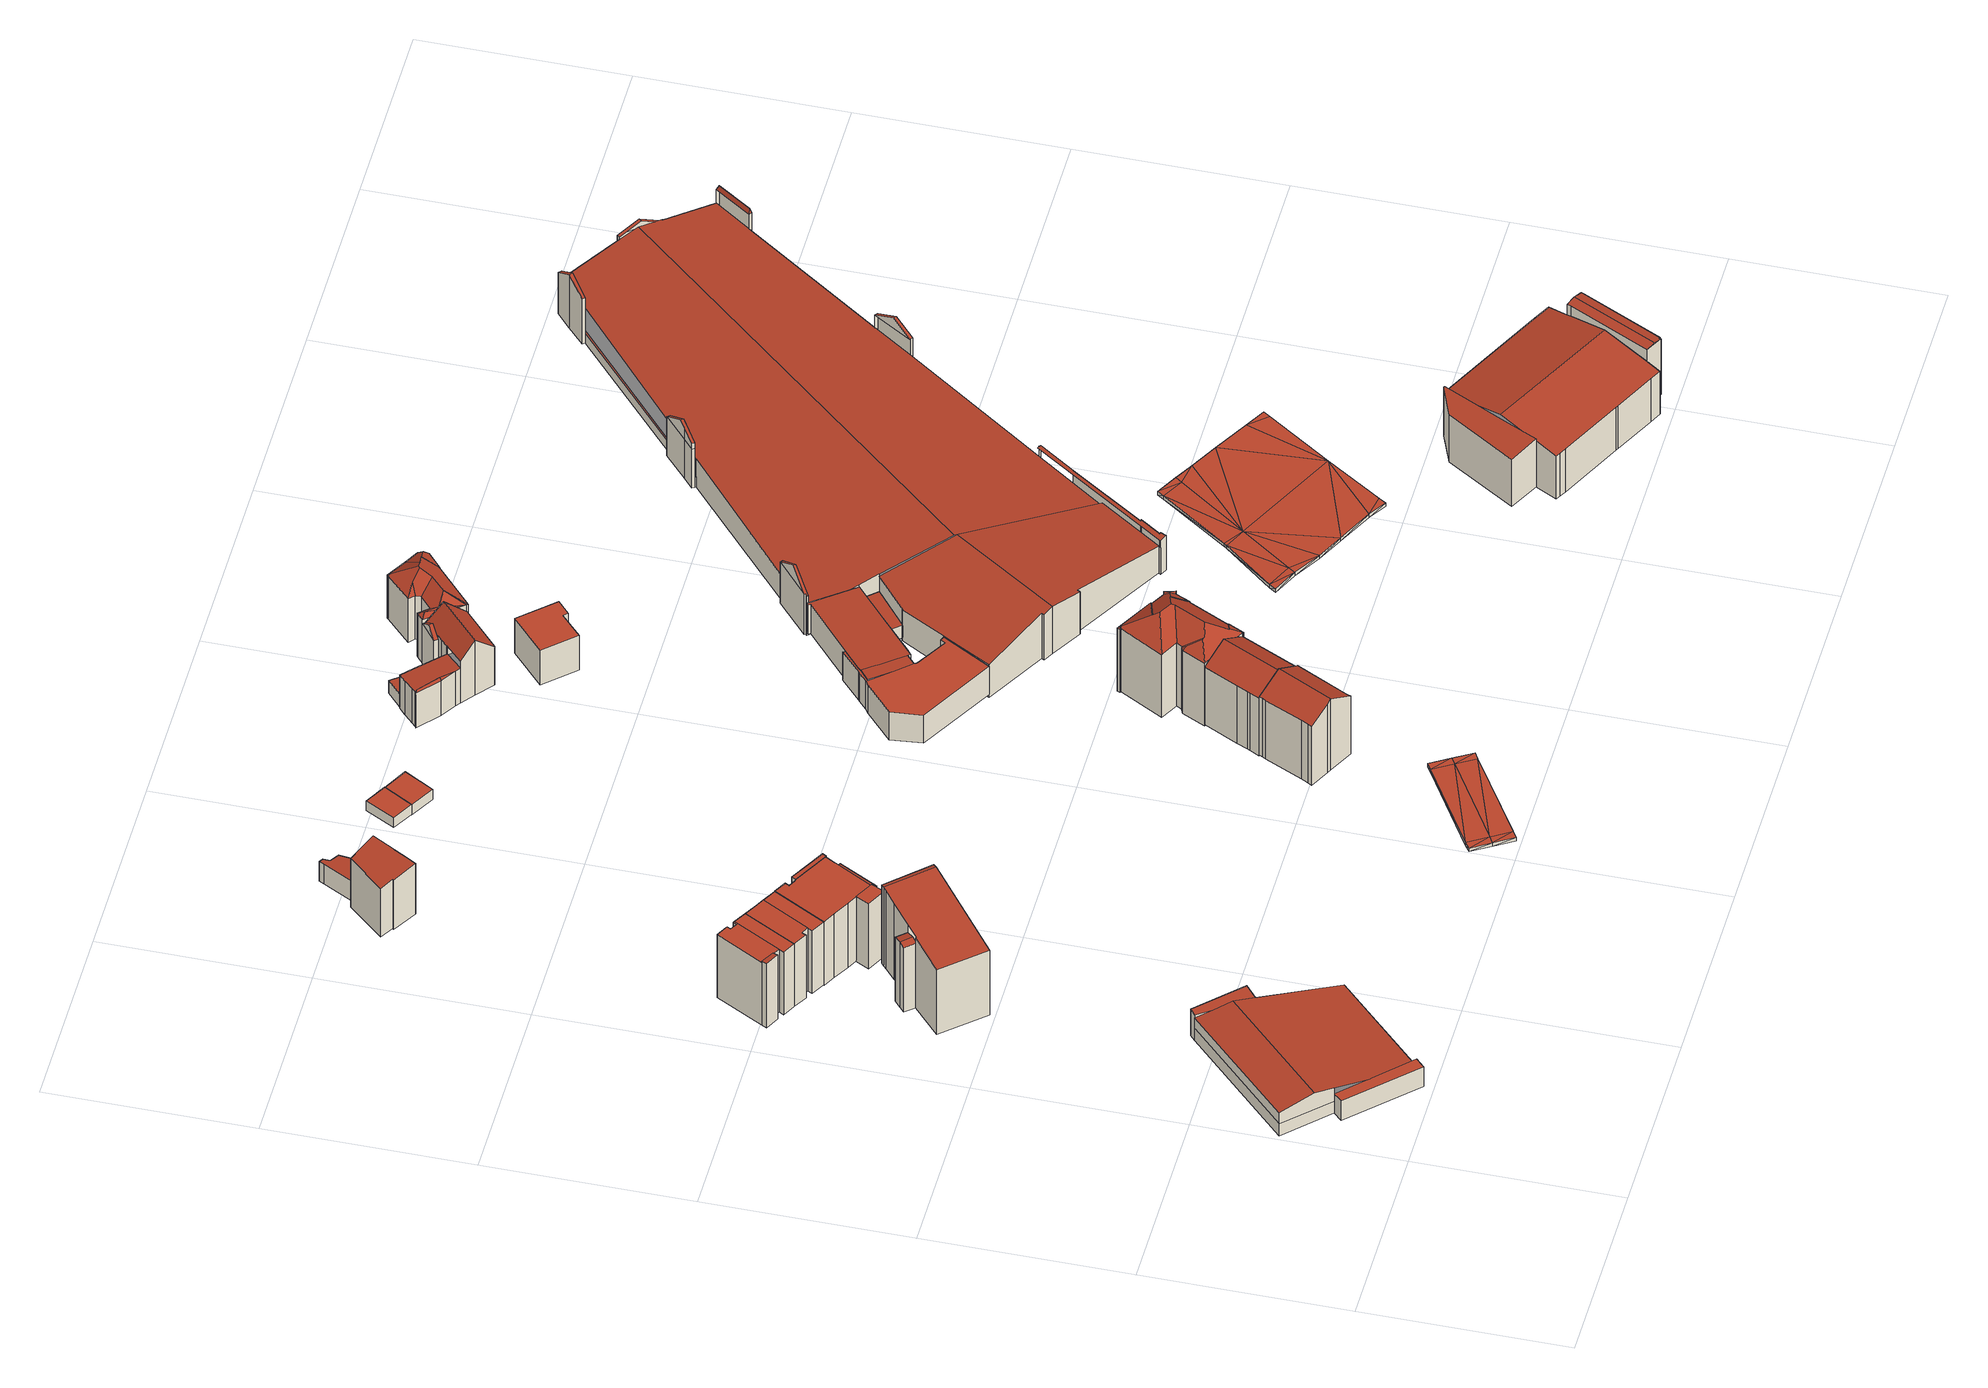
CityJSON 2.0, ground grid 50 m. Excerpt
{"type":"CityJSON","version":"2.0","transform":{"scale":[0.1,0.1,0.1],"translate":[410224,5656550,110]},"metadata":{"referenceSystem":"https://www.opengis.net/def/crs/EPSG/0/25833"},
"CityObjects":{
"building1":{"type":"Building","attributes":{"Gemeindeschluessel":14612000,"Geometrietyp2DReferenz":"3000","function":"31001_2000","roofType":"9999"},"children":["building1-1","building1-2","building1-3"]},
"building1-1":{"type":"BuildingPart","attributes":{"Dachtyp_tdc":"tdcGableRoof","Dachneigung":10.59,"QualitaetDacherkennung":16,"Geometrietyp2DReferenz":"3000","measuredHeight":8.6,"roofType":"3100"},"parents":["building1"],"geometry":[{"type":"MultiSurface","lod":"2","boundaries":[[[0,1,2,3]],[[1,4,5,2]],[[6,7,8,9]],[[7,10,11,8]],[[10,7,12,13,14,15,16]],[[17,18,14,13,19]],[[1,18,17,4]],[[0,20,15,14,18,1]],[[6,21,12,7]],[[11,3,2,5,9,8]]],"semantics":{"surfaces":[{"type":"WallSurface"},{"type":"RoofSurface"},{"type":"GroundSurface"}],"values":[0,0,0,0,1,1,0,0,0,2]}}]},
"building1-2":{"type":"BuildingPart","attributes":{"Dachtyp_tdc":"tdcPolyFlatRoof","Dachneigung":6.58,"QualitaetDacherkennung":49,"Geometrietyp2DReferenz":"3000","measuredHeight":8.03,"roofType":"2100"},"parents":["building1"],"geometry":[{"type":"MultiSurface","lod":"2","boundaries":[[[22,21,6,9,23]],[[24,25,26,5,4,17]],[[25,22,23,26]],[[25,24,19,21,22]],[[23,9,5,26]]],"semantics":{"surfaces":[{"type":"WallSurface"},{"type":"RoofSurface"},{"type":"GroundSurface"}],"values":[0,0,0,1,2]}}]},
"building1-3":{"type":"BuildingPart","attributes":{"Dachtyp_tdc":"tdcPolyFlatRoof","Dachneigung":0,"QualitaetDacherkennung":65,"Geometrietyp2DReferenz":"3000","measuredHeight":5.98,"roofType":"1000"},"parents":["building1"],"geometry":[{"type":"MultiSurface","lod":"2","boundaries":[[[27,28,29,11,10]],[[28,30,31,29]],[[30,20,0,3,31]],[[20,30,28,27,16]],[[11,29,31,3]]],"semantics":{"surfaces":[{"type":"WallSurface"},{"type":"RoofSurface"},{"type":"GroundSurface"}],"values":[0,0,0,1,2]}}]},
"building2":{"type":"Building","attributes":{"Gemeindeschluessel":14612000,"Geometrietyp2DReferenz":"3000","function":"31001_9998","roofType":"9999"},"children":["building2-1","building2-2","building2-3"]},
"building2-1":{"type":"BuildingPart","attributes":{"Dachtyp_tdc":"tdcPolyFlatRoof","Dachneigung":0,"QualitaetDacherkennung":67,"Geometrietyp2DReferenz":"3000","measuredHeight":19.12,"roofType":"1000"},"parents":["building2"],"geometry":[{"type":"MultiSurface","lod":"2","boundaries":[[[32,33,34,35,36,37,38,39,40,41]],[[42,43,44,45,46,47,48,49,50,51]],[[35,34,49,48]],[[34,33,50,49]],[[32,41,42,51]],[[40,39,44,43]],[[39,38,45,44]],[[38,37,46,45]],[[37,36,47,46]],[[36,35,48,47]]],"semantics":{"surfaces":[{"type":"RoofSurface"},{"type":"GroundSurface"},{"type":"WallSurface"}],"values":[0,1,2,2,2,2,2,2,2,2]}}]},
"building2-2":{"type":"BuildingPart","attributes":{"Dachtyp_tdc":"tdcPolyFlatRoof","Dachneigung":0,"QualitaetDacherkennung":43,"Geometrietyp2DReferenz":"3000","measuredHeight":19.16,"roofType":"1000"},"parents":["building2"],"geometry":[{"type":"MultiSurface","lod":"2","boundaries":[[[52,32,51,53]],[[54,55,50,33]],[[54,56,57,55]],[[56,52,53,57]],[[56,54,33,32,52]],[[53,51,50,55,57]]],"semantics":{"surfaces":[{"type":"WallSurface"},{"type":"RoofSurface"},{"type":"GroundSurface"}],"values":[0,0,0,0,1,2]}}]},
"building2-3":{"type":"BuildingPart","attributes":{"Dachtyp_tdc":"tdcPolyFlatRoof","Dachneigung":5.61,"QualitaetDacherkennung":26,"Geometrietyp2DReferenz":"3000","measuredHeight":19.54,"roofType":"2100"},"parents":["building2"],"geometry":[{"type":"MultiSurface","lod":"2","boundaries":[[[58,59,60,42,41]],[[59,61,62,60]],[[61,63,40,43,62]],[[63,61,59,58]],[[42,60,62,43]]],"semantics":{"surfaces":[{"type":"WallSurface"},{"type":"RoofSurface"},{"type":"GroundSurface"}],"values":[0,0,0,1,2]}}]},
"building3":{"type":"Building","attributes":{"name":"Stadthaus Friedrichstadt","Gemeindeschluessel":14612000,"Geometrietyp2DReferenz":"3000","function":"31001_9998","roofType":"9999"},"children":["building3-1","building3-2"]},
"building3-1":{"type":"BuildingPart","attributes":{"Dachtyp_tdc":"tdcGableRoof","Dachneigung":10.15,"QualitaetDacherkennung":10,"Geometrietyp2DReferenz":"3000","measuredHeight":24.01,"roofType":"3100"},"parents":["building3"],"geometry":[{"type":"MultiSurface","lod":"2","boundaries":[[[64,65,66,67]],[[65,68,69,66]],[[68,70,71,69]],[[70,72,73,71]],[[72,74,75,73]],[[74,76,77,75]],[[76,78,79,80,77]],[[72,70,68,65,64]],[[64,81,82,83,84,78,76,74,72]],[[80,85,86,87,88,89,67,66,69,71,73,75,77]],[[83,82,88,87,90]],[[82,81,89,88]],[[81,64,67,89]]],"semantics":{"surfaces":[{"type":"WallSurface"},{"type":"RoofSurface"},{"type":"GroundSurface"}],"values":[0,0,0,0,0,0,0,1,1,2,0,0,0]}}]},
"building3-2":{"type":"BuildingPart","attributes":{"Dachtyp_tdc":"tdcGableRoof","Dachneigung":10.3,"QualitaetDacherkennung":55,"Geometrietyp2DReferenz":"3000","measuredHeight":19.91,"roofType":"3100"},"parents":["building3"],"geometry":[{"type":"MultiSurface","lod":"2","boundaries":[[[91,90,87,92]],[[93,94,79,95,96]],[[96,90,91,93]],[[86,85,80,97,98,92,87]],[[79,94,97,80]],[[94,93,98,97]],[[93,91,92,98]]],"semantics":{"surfaces":[{"type":"WallSurface"},{"type":"RoofSurface"},{"type":"GroundSurface"}],"values":[0,1,1,2,0,0,0]}}]},
"building4":{"type":"Building","attributes":{"Gemeindeschluessel":14612000,"Geometrietyp2DReferenz":"3000","function":"31001_9998","roofType":"9999"},"children":["building4-1","building4-2"]},
"building4-1":{"type":"BuildingPart","attributes":{"Dachtyp_tdc":"tdcPolyFlatRoof","Dachneigung":0,"QualitaetDacherkennung":50,"Geometrietyp2DReferenz":"3000","measuredHeight":19.14,"roofType":"1000"},"parents":["building4"],"geometry":[{"type":"MultiSurface","lod":"2","boundaries":[[[54,99,100,55]],[[99,101,102,103,100]],[[104,105,106,107]],[[105,56,57,106]],[[56,54,55,57]],[[56,105,104,108,101,99,54]],[[55,100,103,109,107,106,57]],[[108,104,107,109,110]]],"semantics":{"surfaces":[{"type":"WallSurface"},{"type":"RoofSurface"},{"type":"GroundSurface"}],"values":[0,0,0,0,0,1,2,0]}}]},
"building4-2":{"type":"BuildingPart","attributes":{"Dachtyp_tdc":"tdcPolyFlatRoof","Dachneigung":0,"QualitaetDacherkennung":39,"Geometrietyp2DReferenz":"3000","measuredHeight":19.02,"roofType":"1000"},"parents":["building4"],"geometry":[{"type":"MultiSurface","lod":"2","boundaries":[[[102,111,112,103]],[[111,113,114,112]],[[113,115,116,114]],[[115,110,109,116]],[[110,115,113,111,102]],[[103,112,114,116,109]]],"semantics":{"surfaces":[{"type":"WallSurface"},{"type":"RoofSurface"},{"type":"GroundSurface"}],"values":[0,0,0,0,1,2]}}]},
"building5":{"type":"Building","attributes":{"Gemeindeschluessel":14612000,"Geometrietyp2DReferenz":"3000","function":"31001_9998","roofType":"9999"},"children":["building5-1","building5-2","building5-3","building5-4"]},
"building5-1":{"type":"BuildingPart","attributes":{"Dachtyp_tdc":"tdcPolyFlatRoof","Dachneigung":0,"QualitaetDacherkennung":56,"Geometrietyp2DReferenz":"3000","measuredHeight":19.39,"roofType":"1000"},"parents":["building5"],"geometry":[{"type":"MultiSurface","lod":"2","boundaries":[[[117,118,119,120]],[[118,121,122,119]],[[121,123,124,122]],[[125,126,127,128,129]],[[130,131,132,133]],[[131,134,135,132]],[[134,136,137,135]],[[136,138,139,137]],[[138,117,120,139]],[[138,136,134,131,130,140,126,125,123,121,118,117]],[[120,119,122,124,129,128,141,133,132,135,137,139]]],"semantics":{"surfaces":[{"type":"WallSurface"},{"type":"RoofSurface"},{"type":"GroundSurface"}],"values":[0,0,0,0,0,0,0,0,0,1,2]}}]},
"building5-2":{"type":"BuildingPart","attributes":{"Dachtyp_tdc":"tdcPolyFlatRoof","Dachneigung":0,"QualitaetDacherkennung":60,"Geometrietyp2DReferenz":"3000","measuredHeight":19.87,"roofType":"1000"},"parents":["building5"],"geometry":[{"type":"MultiSurface","lod":"2","boundaries":[[[142,143,144,145]],[[143,146,147,144]],[[143,142,148,149,146]],[[147,133,141,145,144]],[[146,149,130,133,147]],[[148,142,145,141,150]]],"semantics":{"surfaces":[{"type":"WallSurface"},{"type":"RoofSurface"},{"type":"GroundSurface"}],"values":[0,0,1,2,0,0]}}]},
"building5-3":{"type":"BuildingPart","attributes":{"Dachtyp_tdc":"tdcPolyFlatRoof","Dachneigung":5.33,"QualitaetDacherkennung":39,"Geometrietyp2DReferenz":"3000","measuredHeight":18.26,"roofType":"2100"},"parents":["building5"],"geometry":[{"type":"MultiSurface","lod":"2","boundaries":[[[151,150,141,152]],[[127,153,154,128]],[[153,151,152,154]],[[153,127,150,151]],[[152,141,128,154]]],"semantics":{"surfaces":[{"type":"WallSurface"},{"type":"RoofSurface"},{"type":"GroundSurface"}],"values":[0,0,0,1,2]}}]},
"building5-4":{"type":"BuildingPart","attributes":{"Dachtyp_tdc":"tdcPolyFlatRoof","Dachneigung":10.07,"QualitaetDacherkennung":26,"Geometrietyp2DReferenz":"3000","measuredHeight":19.93,"roofType":"2100"},"parents":["building5"],"geometry":[{"type":"MultiSurface","lod":"2","boundaries":[[[155,156,157,124,123]],[[156,158,159,157]],[[158,160,125,129,159]],[[160,158,156,155]],[[124,157,159,129]]],"semantics":{"surfaces":[{"type":"WallSurface"},{"type":"RoofSurface"},{"type":"GroundSurface"}],"values":[0,0,0,1,2]}}]},
"building6":{"type":"Building","attributes":{"Gemeindeschluessel":14612000,"Geometrietyp2DReferenz":"3000","function":"31001_9998","roofType":"9999"},"children":["building6-1","building6-2","building6-3"]},
"building6-1":{"type":"BuildingPart","attributes":{"Dachtyp_tdc":"tdcPolyFlatRoof","Dachneigung":3.94,"QualitaetDacherkennung":37,"Geometrietyp2DReferenz":"3000","measuredHeight":15.33,"roofType":"2100"},"parents":["building6"],"geometry":[{"type":"MultiSurface","lod":"2","boundaries":[[[161,162,163,164,165]],[[166,167,168,169,170]],[[167,171,172,168]],[[171,173,174,172]],[[173,175,176,174]],[[175,177,178,176]],[[177,161,165,178]],[[177,175,173,171,167,166,179,162,161]],[[165,164,180,169,168,172,174,176,178]]],"semantics":{"surfaces":[{"type":"WallSurface"},{"type":"RoofSurface"},{"type":"GroundSurface"}],"values":[0,0,0,0,0,0,0,1,2]}}]},
"building6-2":{"type":"BuildingPart","attributes":{"Dachtyp_tdc":"tdcPolyFlatRoof","Dachneigung":3.54,"QualitaetDacherkennung":69,"Geometrietyp2DReferenz":"3000","measuredHeight":5.82,"roofType":"2100"},"parents":["building6"],"geometry":[{"type":"MultiSurface","lod":"2","boundaries":[[[181,182,183,184,185]],[[182,186,187,183]],[[186,188,189,187]],[[188,170,169,189]],[[188,186,182,181,190,170]],[[169,180,184,183,187,189]]],"semantics":{"surfaces":[{"type":"WallSurface"},{"type":"RoofSurface"},{"type":"GroundSurface"}],"values":[0,0,0,0,1,2]}}]},
"building6-3":{"type":"BuildingPart","attributes":{"Dachtyp_tdc":"tdcPolyFlatRoof","Dachneigung":2.99,"QualitaetDacherkennung":71,"Geometrietyp2DReferenz":"3000","measuredHeight":5.94,"roofType":"2100"},"parents":["building6"],"geometry":[{"type":"MultiSurface","lod":"2","boundaries":[[[163,191,192,164]],[[191,193,194,192]],[[193,195,196,194]],[[195,197,198,196]],[[197,199,200,198]],[[199,201,202,200]],[[201,185,184,202]],[[201,199,197,195,193,191,163,203,185]],[[184,180,164,192,194,196,198,200,202]]],"semantics":{"surfaces":[{"type":"WallSurface"},{"type":"RoofSurface"},{"type":"GroundSurface"}],"values":[0,0,0,0,0,0,0,1,2]}}]},
"building7":{"type":"Building","attributes":{"Erfassungsdatum_Objekt":"2021-12-02","BodenHoehe":115.81,"gemHoehe":0,"BauwerkHoehe":1,"Breite":11,"Gemeindeschluessel":"14612000","Geometrietyp2DReferenz":"3000","measuredHeight":1,"function":"53001_1800"},"geometry":[{"type":"MultiSurface","lod":"2","boundaries":[[[204,205,206]],[[204,206,207]],[[207,206,208]],[[207,208,209]],[[209,208,210]],[[209,210,211]],[[205,212,213]],[[206,213,214]],[[206,214,208]],[[208,214,215]],[[208,215,210]],[[205,213,206]],[[205,204,216]],[[205,216,217]],[[204,207,218]],[[204,218,216]],[[207,209,219]],[[207,219,218]],[[209,211,220]],[[209,220,219]],[[211,210,221]],[[211,221,220]],[[210,215,222]],[[210,222,221]],[[215,214,223]],[[215,223,222]],[[214,213,224]],[[214,224,223]],[[213,212,225]],[[213,225,224]],[[212,205,217]],[[212,217,225]],[[226,217,216]],[[218,226,216]],[[227,226,218]],[[219,227,218]],[[221,227,219]],[[220,221,219]],[[224,225,217]],[[226,224,217]],[[223,224,226]],[[227,223,226]],[[222,223,227]],[[221,222,227]]],"semantics":{"surfaces":[{"type":"RoofSurface"},{"type":"WallSurface"},{"type":"GroundSurface"}],"values":[0,0,0,0,0,0,0,0,0,0,0,0,1,1,1,1,1,1,1,1,1,1,1,1,1,1,1,1,1,1,1,1,2,2,2,2,2,2,2,2,2,2,2,2]}}]},
"building8":{"type":"Building","attributes":{"Dachtyp_tdc":"tdcPolyFlatRoof","Gemeindeschluessel":14612000,"Dachneigung":0,"QualitaetDacherkennung":75,"Geometrietyp2DReferenz":"3000","measuredHeight":3,"function":"31001_9998","roofType":"1000"},"geometry":[{"type":"Solid","lod":"2","boundaries":[[[[228,229,230,231]],[[229,232,233,230]],[[232,234,235,233]],[[234,228,231,235]],[[234,232,229,228]],[[231,230,233,235]]]],"semantics":{"surfaces":[{"type":"WallSurface"},{"type":"RoofSurface"},{"type":"GroundSurface"}],"values":[[0,0,0,0,1,2]]}}]},
"building9":{"type":"Building","attributes":{"Dachtyp_tdc":"tdcPolyFlatRoof","Gemeindeschluessel":14612000,"Dachneigung":0,"QualitaetDacherkennung":59,"Geometrietyp2DReferenz":"3000","measuredHeight":3,"function":"31001_9998","roofType":"1000"},"geometry":[{"type":"Solid","lod":"2","boundaries":[[[[236,237,238,239]],[[237,240,241,238]],[[240,242,243,241]],[[242,236,239,243]],[[242,240,237,236]],[[239,238,241,243]]]],"semantics":{"surfaces":[{"type":"WallSurface"},{"type":"RoofSurface"},{"type":"GroundSurface"}],"values":[[0,0,0,0,1,2]]}}]},
"building10":{"type":"Building","attributes":{"Dachtyp_tdc":"tdcGableRoof","Gemeindeschluessel":14612000,"Dachneigung":29.77,"QualitaetDacherkennung":73,"Geometrietyp2DReferenz":"3000","measuredHeight":21.54,"function":"31001_9998","roofType":"3100"},"geometry":[{"type":"Solid","lod":"2","boundaries":[[[[244,245,246,247]],[[245,248,249,246]],[[248,250,251,249]],[[250,252,253,251]],[[252,254,255,253]],[[254,256,257,255]],[[256,258,259,257]],[[258,260,261,259]],[[260,262,263,261]],[[262,264,265,263]],[[264,266,267,265]],[[266,268,269,267]],[[268,244,247,269]],[[264,262,260,258,256,254,252,250,248]],[[248,245,244,268,266,264]],[[247,246,249,251,253,255,257,259,261,263,265,267,269]]]],"semantics":{"surfaces":[{"type":"WallSurface"},{"type":"RoofSurface"},{"type":"GroundSurface"}],"values":[[0,0,0,0,0,0,0,0,0,0,0,0,0,1,1,2]]}}]},
"building11":{"type":"Building","attributes":{"Dachtyp_tdc":"tdcGableRoof","Gemeindeschluessel":14612000,"Dachneigung":30.4,"QualitaetDacherkennung":72,"Geometrietyp2DReferenz":"3000","measuredHeight":21.24,"function":"31001_9998","roofType":"3100"},"geometry":[{"type":"Solid","lod":"2","boundaries":[[[[270,271,272,273]],[[271,274,275,272]],[[274,276,277,275]],[[276,278,279,277]],[[278,280,281,279]],[[280,282,283,281]],[[282,270,273,283]],[[284,285,278,276,274,286,287]],[[288,287,286,271]],[[270,288,271]],[[282,284,287,288,270]],[[278,285,280]],[[280,285,284,282]],[[271,286,274]],[[273,272,275,277,279,281,283]]]],"semantics":{"surfaces":[{"type":"WallSurface"},{"type":"RoofSurface"},{"type":"GroundSurface"}],"values":[[0,0,0,0,0,0,0,1,1,0,0,0,0,0,2]]}}]},
"building12":{"type":"Building","attributes":{"Dachtyp_tdc":"tdcFreeFormRoof","Gemeindeschluessel":14612000,"Dachneigung":33.23,"QualitaetDacherkennung":23,"Geometrietyp2DReferenz":"3000","measuredHeight":23.23,"function":"31001_9998","roofType":"5000"},"geometry":[{"type":"Solid","lod":"2","boundaries":[[[[289,290,291,292,293]],[[289,293,294]],[[289,294,295]],[[290,289,295,296]],[[297,298,291,290,296,299]],[[300,301,297,299,302]],[[303,304,300,302,305]],[[306,307,303,305,308]],[[306,308,309]],[[307,306,309,310]],[[305,302,311,312]],[[302,299,313,311]],[[299,296,314,313]],[[296,295,315,314]],[[295,294,316,315]],[[317,318,319,320]],[[318,321,322,319]],[[321,310,323,322]],[[324,321,318]],[[325,324,318,317]],[[326,325,317,327]],[[328,301,300,304,326,327,329]],[[330,328,329,331]],[[310,309,332,323]],[[309,308,333,332]],[[308,305,312,333]],[[294,293,334,316]],[[293,292,335,334]],[[292,336,337,335]],[[336,338,339,337]],[[338,340,341,339]],[[340,342,343,341]],[[342,344,345,343]],[[344,331,346,345]],[[331,329,347,346]],[[329,327,348,347]],[[327,317,320,348]],[[323,332,333,312,311,313,314,315,316,334,335,337,339,341,343,345,346,347,348,320,319,322]],[[324,325,326,304,303,307,310,321]],[[349,350,330,331,344]],[[351,349,344,342]],[[351,342,340]],[[350,349,351,340,338]],[[298,297,301,328,330,350,338,336]],[[291,298,336,292]]]],"semantics":{"surfaces":[{"type":"RoofSurface"},{"type":"WallSurface"},{"type":"GroundSurface"}],"values":[[0,0,0,0,0,0,0,0,0,0,1,1,1,1,1,1,1,1,0,0,0,0,0,1,1,1,1,1,1,1,1,1,1,1,1,1,1,2,0,0,0,0,0,0,0]]}}]},
"building13":{"type":"Building","attributes":{"Dachtyp_tdc":"tdcPolyFlatRoof","Gemeindeschluessel":14612000,"Dachneigung":3.08,"QualitaetDacherkennung":55,"Geometrietyp2DReferenz":"3000","measuredHeight":3.87,"function":"31001_9998","roofType":"2100"},"geometry":[{"type":"Solid","lod":"2","boundaries":[[[[352,353,354,355]],[[353,356,357,354]],[[356,358,359,357]],[[358,352,355,359]],[[358,356,353,352]],[[355,354,357,359]]]],"semantics":{"surfaces":[{"type":"WallSurface"},{"type":"RoofSurface"},{"type":"GroundSurface"}],"values":[[0,0,0,0,1,2]]}}]},
"building14":{"type":"Building","attributes":{"Gemeindeschluessel":14612000,"Geometrietyp2DReferenz":"3000","function":"31001_2000","roofType":"9999"},"children":["building14-1","building14-2","building14-3","building14-4"]},
"building14-1":{"type":"BuildingPart","attributes":{"Dachtyp_tdc":"tdcPolyFlatRoof","Dachneigung":0,"QualitaetDacherkennung":44,"Geometrietyp2DReferenz":"3000","measuredHeight":8.46,"roofType":"1000"},"parents":["building14"],"geometry":[{"type":"MultiSurface","lod":"2","boundaries":[[[360,361,362,363,364]],[[361,365,366,362]],[[365,367,368,366]],[[367,369,370,368]],[[369,371,372,370]],[[371,373,374,372]],[[373,375,376,374]],[[375,377,378,376]],[[377,379,380,378]],[[379,381,382,380]],[[381,383,384,382]],[[383,385,386,384]],[[385,387,388,386]],[[387,389,390,388]],[[389,391,392,390]],[[391,393,394,392]],[[393,395,396,394]],[[395,397,398,396]],[[399,397,395,393,391,389,387,385,383,381,379,377,375,373,371,369,367,365,361,360,400,401,402]],[[403,404,363,362,366,368,370,372,374,376,378,380,382,384,386,388,390,392,394,396,398,405]]],"semantics":{"surfaces":[{"type":"WallSurface"},{"type":"RoofSurface"},{"type":"GroundSurface"}],"values":[0,0,0,0,0,0,0,0,0,0,0,0,0,0,0,0,0,0,1,2]}}]},
"building14-2":{"type":"BuildingPart","attributes":{"Dachtyp_tdc":"tdcPolyFlatRoof","Dachneigung":4.09,"QualitaetDacherkennung":62,"Geometrietyp2DReferenz":"3000","measuredHeight":4.52,"roofType":"2100"},"parents":["building14"],"geometry":[{"type":"MultiSurface","lod":"2","boundaries":[[[406,407,408,409]],[[407,410,411,408]],[[410,412,413,411]],[[412,414,415,413]],[[412,410,407,406,414]],[[415,409,408,411,413]]],"semantics":{"surfaces":[{"type":"WallSurface"},{"type":"RoofSurface"},{"type":"GroundSurface"}],"values":[0,0,0,0,1,2]}}]},
"building14-3":{"type":"BuildingPart","attributes":{"Dachtyp_tdc":"tdcPolyFlatRoof","Dachneigung":2.83,"QualitaetDacherkennung":79,"Geometrietyp2DReferenz":"3000","measuredHeight":8.84,"roofType":"2100"},"parents":["building14"],"geometry":[{"type":"MultiSurface","lod":"2","boundaries":[[[416,417,418,398,397]],[[417,419,420,418]],[[419,421,422,420]],[[421,423,406,409,422]],[[424,425,426,415,414]],[[425,427,428,426]],[[427,429,430,428]],[[429,431,432,430]],[[431,433,434,432]],[[433,435,436,434]],[[433,431,429,427,425,424,423,421,419,417,416,437,438,439,435]],[[436,403,405,398,418,420,422,409,415,426,428,430,432,434]]],"semantics":{"surfaces":[{"type":"WallSurface"},{"type":"RoofSurface"},{"type":"GroundSurface"}],"values":[0,0,0,0,0,0,0,0,0,0,1,2]}}]},
"building14-4":{"type":"BuildingPart","attributes":{"Dachtyp_tdc":"tdcPolyFlatRoof","Dachneigung":3.59,"QualitaetDacherkennung":75,"Geometrietyp2DReferenz":"3000","measuredHeight":8.93,"roofType":"2100"},"parents":["building14"],"geometry":[{"type":"MultiSurface","lod":"2","boundaries":[[[435,364,363,436]],[[435,439,440,441,400,364]],[[363,404,403,436]]],"semantics":{"surfaces":[{"type":"WallSurface"},{"type":"RoofSurface"},{"type":"GroundSurface"}],"values":[0,1,2]}}]},
"building15":{"type":"Building","attributes":{"Gemeindeschluessel":14612000,"Geometrietyp2DReferenz":"3000","function":"31001_9998","roofType":"9999"},"children":["building15-1","building15-2","building15-3","building15-4"]},
"building15-1":{"type":"BuildingPart","attributes":{"Dachtyp_tdc":"tdcFreeFormRoof","Dachneigung":71.67,"QualitaetDacherkennung":12,"Geometrietyp2DReferenz":"3000","measuredHeight":11.47,"roofType":"5000"},"parents":["building15"],"geometry":[{"type":"MultiSurface","lod":"2","boundaries":[[[442,443,444,445]],[[446,447,448,449]],[[446,450,451,447]],[[450,452,453,451]],[[452,454,455,453]],[[454,442,445,455]],[[450,446,456,457,458]],[[446,449,456]],[[449,443,457,456]],[[443,442,454,458,457]],[[454,452,450,458]],[[445,444,448,447,451,453,455]]],"semantics":{"surfaces":[{"type":"WallSurface"},{"type":"RoofSurface"},{"type":"GroundSurface"}],"values":[0,0,0,0,0,0,1,1,1,1,1,2]}}]},
"building15-2":{"type":"BuildingPart","attributes":{"Dachtyp_tdc":"tdcGableRoof","Dachneigung":43.13,"QualitaetDacherkennung":58,"Geometrietyp2DReferenz":"3000","measuredHeight":16.59,"roofType":"3100"},"parents":["building15"],"geometry":[{"type":"MultiSurface","lod":"2","boundaries":[[[459,460,461,462]],[[460,463,464,465,461]],[[466,467,468,469,470]],[[467,471,472,468]],[[473,474,475,476]],[[474,477,478,479,475]],[[480,459,462,481,482]],[[474,473,483,471,467]],[[467,466,484,485,463,460,459,480,477,474]],[[462,461,465,469,468,472,486,476,475,479,481]],[[471,483,486,472]],[[483,473,476,486]]],"semantics":{"surfaces":[{"type":"WallSurface"},{"type":"RoofSurface"},{"type":"GroundSurface"}],"values":[0,0,0,0,0,0,0,1,1,2,0,0]}}]},
"building15-3":{"type":"BuildingPart","attributes":{"Dachtyp_tdc":"tdcPolyFlatRoof","Dachneigung":3.99,"QualitaetDacherkennung":61,"Geometrietyp2DReferenz":"3000","measuredHeight":10.51,"roofType":"2100"},"parents":["building15"],"geometry":[{"type":"MultiSurface","lod":"2","boundaries":[[[478,449,448,479]],[[442,487,488,445]],[[487,489,490,488]],[[489,491,492,490]],[[491,493,494,492]],[[493,495,496,494]],[[495,497,498,496]],[[497,482,481,498]],[[482,497,495,493,491,489,487,442,443,449,478]],[[479,448,444,445,488,490,492,494,496,498,481]]],"semantics":{"surfaces":[{"type":"WallSurface"},{"type":"RoofSurface"},{"type":"GroundSurface"}],"values":[0,0,0,0,0,0,0,0,1,2]}}]},
"building15-4":{"type":"BuildingPart","attributes":{"Dachtyp_tdc":"tdcGableRoof","Dachneigung":49.63,"QualitaetDacherkennung":16,"Geometrietyp2DReferenz":"3000","measuredHeight":14.18,"roofType":"3100"},"parents":["building15"],"geometry":[{"type":"MultiSurface","lod":"2","boundaries":[[[464,499,500,465]],[[499,501,502,500]],[[501,470,469,502]],[[501,499,503]],[[499,464,485,504,503]],[[470,501,503,504,484]],[[465,500,502,469]]],"semantics":{"surfaces":[{"type":"WallSurface"},{"type":"RoofSurface"},{"type":"GroundSurface"}],"values":[0,0,0,0,1,1,2]}}]},
"building16":{"type":"Building","attributes":{"Dachtyp_tdc":"tdcPolyFlatRoof","Gemeindeschluessel":14612000,"Dachneigung":0,"QualitaetDacherkennung":70,"Geometrietyp2DReferenz":"3000","measuredHeight":10.46,"function":"31001_9998","roofType":"1000"},"geometry":[{"type":"Solid","lod":"2","boundaries":[[[[505,506,507,508]],[[505,509,510,511,512,506]],[[507,513,514,515,516,508]],[[506,512,513,507]],[[512,511,514,513]],[[511,510,515,514]],[[510,509,516,515]],[[509,505,508,516]]]],"semantics":{"surfaces":[{"type":"WallSurface"},{"type":"RoofSurface"},{"type":"GroundSurface"}],"values":[[0,1,2,0,0,0,0,0]]}}]},
"building17":{"type":"Building","attributes":{"Dachtyp_tdc":"tdcFreeFormRoof","Gemeindeschluessel":14612000,"Dachneigung":32.3,"QualitaetDacherkennung":31,"Geometrietyp2DReferenz":"3000","measuredHeight":16.69,"function":"31001_9998","roofType":"5000"},"geometry":[{"type":"Solid","lod":"2","boundaries":[[[[517,518,519,520]],[[518,521,522,519]],[[521,523,524,522]],[[523,525,526,524]],[[525,527,528,526]],[[527,529,530,528]],[[529,531,532,530]],[[531,533,534,532]],[[535,536,537,538,539,540,531,529]],[[541,535,529,527]],[[542,541,527,525]],[[542,525,523]],[[536,535,541,542,523,521]],[[543,537,536,521,518]],[[543,518,517]],[[544,538,537,543,517,545]],[[544,545,546]],[[539,538,544,546,547]],[[548,540,539,547,549]],[[550,551,548,549,552]],[[550,552,553]],[[533,554,555,534]],[[554,553,556,555]],[[553,552,557,556]],[[551,550,553,554]],[[540,533,531]],[[548,533,540]],[[551,533,548]],[[533,551,554]],[[534,555,556,557,558,559,560,561,520,519,522,524,526,528,530,532]],[[552,549,558,557]],[[549,547,559,558]],[[547,546,560,559]],[[546,545,561,560]],[[545,517,520,561]]]],"semantics":{"surfaces":[{"type":"WallSurface"},{"type":"RoofSurface"},{"type":"GroundSurface"}],"values":[[0,0,0,0,0,0,0,0,1,1,1,1,1,1,1,1,1,1,1,1,1,0,0,0,1,1,1,1,1,2,0,0,0,0,0]]}}]},
"building18":{"type":"Building","attributes":{"BauwerkHoehe":1,"Erfassungsdatum_Objekt":"2021-12-02","BodenHoehe":116.26,"gemHoehe":0,"Gemeindeschluessel":"14612000","Geometrietyp2DReferenz":"3000","measuredHeight":1,"function":"53001_1800"},"geometry":[{"type":"MultiSurface","lod":"2","boundaries":[[[562,563,564]],[[564,563,565]],[[566,567,568]],[[564,565,568]],[[568,565,566]],[[567,566,569]],[[569,566,570]],[[569,570,571]],[[571,570,572]],[[573,565,563]],[[566,565,573]],[[574,575,576]],[[574,576,577]],[[578,579,580]],[[566,573,581]],[[566,581,577]],[[566,577,582]],[[566,582,583]],[[566,583,570]],[[582,577,580]],[[580,577,578]],[[574,577,581]],[[572,570,583]],[[563,562,584]],[[563,584,585]],[[562,564,586]],[[562,586,584]],[[564,568,587]],[[564,587,586]],[[568,567,588]],[[568,588,587]],[[567,569,589]],[[567,589,588]],[[569,571,590]],[[569,590,589]],[[571,572,591]],[[571,591,590]],[[572,583,592]],[[572,592,591]],[[583,582,593]],[[583,593,592]],[[582,580,594]],[[582,594,593]],[[580,579,595]],[[580,595,594]],[[579,578,596]],[[579,596,595]],[[578,577,597]],[[578,597,596]],[[577,576,598]],[[577,598,597]],[[576,575,599]],[[576,599,598]],[[575,574,600]],[[575,600,599]],[[574,581,601]],[[574,601,600]],[[581,573,602]],[[581,602,601]],[[573,563,585]],[[573,585,602]],[[586,585,584]],[[603,585,586]],[[587,588,604]],[[587,603,586]],[[604,603,587]],[[589,604,588]],[[605,604,589]],[[590,605,589]],[[591,605,590]],[[585,603,602]],[[602,603,604]],[[598,599,600]],[[597,598,600]],[[594,595,596]],[[601,602,604]],[[597,601,604]],[[593,597,604]],[[592,593,604]],[[605,592,604]],[[594,597,593]],[[596,597,594]],[[601,597,600]],[[592,605,591]]],"semantics":{"surfaces":[{"type":"RoofSurface"},{"type":"WallSurface"},{"type":"GroundSurface"}],"values":[0,0,0,0,0,0,0,0,0,0,0,0,0,0,0,0,0,0,0,0,0,0,0,1,1,1,1,1,1,1,1,1,1,1,1,1,1,1,1,1,1,1,1,1,1,1,1,1,1,1,1,1,1,1,1,1,1,1,1,1,1,2,2,2,2,2,2,2,2,2,2,2,2,2,2,2,2,2,2,2,2,2,2,2]}}]},
"building19":{"type":"Building","attributes":{"Gemeindeschluessel":14612000,"Geometrietyp2DReferenz":"3000","function":"31001_2052","roofType":"9999"},"children":["building19-1","building19-2","building19-3","building19-4","building19-5","building19-6","building19-7","building19-8","building19-9","building19-10","building19-11","building19-12"]},
"building19-1":{"type":"BuildingPart","attributes":{"Dachtyp_tdc":"tdcGableRoof","Dachneigung":33.51,"QualitaetDacherkennung":16,"Geometrietyp2DReferenz":"3000","measuredHeight":16.2,"roofType":"3100"},"parents":["building19"],"geometry":[{"type":"MultiSurface","lod":"2","boundaries":[[[606,607,608,609]],[[607,610,611,608]],[[610,612,613,614,611]],[[615,606,609,616,617]],[[618,619,620,621,622]],[[610,620,619,612]],[[606,622,621,607]],[[615,618,622,606]],[[607,621,620,610]],[[612,619,618,615]],[[609,608,611,614,616]]],"semantics":{"surfaces":[{"type":"WallSurface"},{"type":"RoofSurface"},{"type":"GroundSurface"}],"values":[0,0,0,0,1,1,0,0,0,0,2]}}]},
"building19-2":{"type":"BuildingPart","attributes":{"Dachtyp_tdc":"tdcGableRoof","Dachneigung":34.82,"QualitaetDacherkennung":20,"Geometrietyp2DReferenz":"3000","measuredHeight":16.15,"roofType":"3100"},"parents":["building19"],"geometry":[{"type":"MultiSurface","lod":"2","boundaries":[[[623,624,625,626]],[[624,627,628,629,625]],[[630,631,632,633,634]],[[631,623,626,632]],[[635,627,624,623]],[[623,631,630,635]],[[626,625,629,636,633,632]]],"semantics":{"surfaces":[{"type":"WallSurface"},{"type":"RoofSurface"},{"type":"GroundSurface"}],"values":[0,0,0,0,1,1,2]}}]},
"building19-3":{"type":"BuildingPart","attributes":{"Dachtyp_tdc":"tdcGableRoof","Dachneigung":31.53,"QualitaetDacherkennung":19,"Geometrietyp2DReferenz":"3000","measuredHeight":15.95,"roofType":"3100"},"parents":["building19"],"geometry":[{"type":"MultiSurface","lod":"2","boundaries":[[[637,638,639,640,641]],[[638,642,643,639]],[[642,644,645,643]],[[637,646,647,648,638]],[[642,648,647,649,644]],[[638,648,642]],[[640,639,643,645,650,651]]],"semantics":{"surfaces":[{"type":"WallSurface"},{"type":"RoofSurface"},{"type":"GroundSurface"}],"values":[0,0,0,1,1,0,2]}}]},
"building19-4":{"type":"BuildingPart","attributes":{"Dachtyp_tdc":"tdcFreeFormRoof","Dachneigung":33.16,"QualitaetDacherkennung":11,"Geometrietyp2DReferenz":"3000","measuredHeight":16.57,"roofType":"5000"},"parents":["building19"],"geometry":[{"type":"MultiSurface","lod":"2","boundaries":[[[652,653,654,655,656]],[[653,657,658,654]],[[657,659,660,658]],[[659,661,662,660]],[[661,663,664,665,662]],[[666,663,661,667]],[[667,659,657,653,652,666]],[[661,659,667]],[[652,663,666]],[[655,654,658,660,662,665]]],"semantics":{"surfaces":[{"type":"WallSurface"},{"type":"RoofSurface"},{"type":"GroundSurface"}],"values":[0,0,0,0,0,1,1,0,0,2]}}]},
"building19-5":{"type":"BuildingPart","attributes":{"Dachtyp_tdc":"tdcPolyFlatRoof","Dachneigung":0,"QualitaetDacherkennung":0,"Geometrietyp2DReferenz":"3000","measuredHeight":4.07,"roofType":"9999"},"parents":["building19"],"geometry":[{"type":"MultiSurface","lod":"2","boundaries":[[[668,669,670,671]],[[671,670,672,673]],[[670,669,674,672]],[[668,671,673,675]],[[673,672,674,675]],[[675,674,669,668]]],"semantics":{"surfaces":[{"type":"RoofSurface"},{"type":"WallSurface"},{"type":"GroundSurface"},{"type":"ClosureSurface","isClosure":"1","QuelleClosure":"LoD1Solid"}],"values":[0,1,1,1,2,3]}}]},
"building19-6":{"type":"BuildingPart","attributes":{"Dachtyp_tdc":"tdcPolyFlatRoof","Dachneigung":0,"QualitaetDacherkennung":0,"Geometrietyp2DReferenz":"3000","measuredHeight":3.02,"roofType":"9999"},"parents":["building19"],"geometry":[{"type":"MultiSurface","lod":"2","boundaries":[[[676,628,677,634,613,617,678]],[[678,617,616,679]],[[613,634,633,614]],[[628,676,680,629]],[[679,616,614,633,636,629,680]],[[614,616,617,613]],[[629,636,677,628]],[[636,633,634,677]],[[679,680,676,678]]],"semantics":{"surfaces":[{"type":"RoofSurface"},{"type":"WallSurface"},{"type":"GroundSurface"},{"type":"ClosureSurface","isClosure":"1","QuelleClosure":"LoD1Solid"}],"values":[0,1,1,1,2,3,3,3,3]}}]},
"building19-7":{"type":"BuildingPart","attributes":{"Dachtyp_tdc":"tdcGableRoof","Dachneigung":27.61,"QualitaetDacherkennung":17,"Geometrietyp2DReferenz":"3000","measuredHeight":16.14,"roofType":"3100"},"parents":["building19"],"geometry":[{"type":"MultiSurface","lod":"2","boundaries":[[[681,682,683,684,685]],[[686,687,688]],[[686,689,690,691]],[[682,681,690,689,692]],[[689,686,692]],[[691,690,681]],[[693,685,684,694,687]],[[686,691,693,687]],[[691,681,685,693]]],"semantics":{"surfaces":[{"type":"WallSurface"},{"type":"RoofSurface"},{"type":"GroundSurface"}],"values":[0,0,1,1,0,0,2,0,0]}}]},
"building19-8":{"type":"BuildingPart","attributes":{"Dachtyp_tdc":"tdcPolyFlatRoof","Dachneigung":0,"QualitaetDacherkennung":0,"Geometrietyp2DReferenz":"3000","measuredHeight":4.09,"roofType":"9999"},"parents":["building19"],"geometry":[{"type":"MultiSurface","lod":"2","boundaries":[[[695,696,697,683]],[[683,697,698,684]],[[684,698,699,694]],[[699,698,697,696]],[[694,699,696,695]],[[684,694,695,683]]],"semantics":{"surfaces":[{"type":"RoofSurface"},{"type":"WallSurface"},{"type":"GroundSurface"},{"type":"ClosureSurface","isClosure":"1","QuelleClosure":"LoD1Solid"}],"values":[0,1,2,3,3,3]}}]},
"building19-9":{"type":"BuildingPart","attributes":{"Dachtyp_tdc":"tdcFreeFormRoof","Dachneigung":10.01,"QualitaetDacherkennung":15,"Geometrietyp2DReferenz":"3000","measuredHeight":14.28,"roofType":"5000"},"parents":["building19"],"geometry":[{"type":"MultiSurface","lod":"2","boundaries":[[[700,701,702,703]],[[701,704,705,702]],[[704,706,707,705]],[[706,708,709,707]],[[708,710,711,709]],[[712,713,714,715]],[[713,716,717,714]],[[716,718,719,717]],[[718,720,721,719]],[[720,722,723,721]],[[722,724,725,723]],[[724,726,727,725]],[[722,720,718,716,713,712,728,729,730]],[[730,731,710,708,706,704,701,700,726,724,722]],[[703,702,705,707,709,711,732,733,734,715,714,717,719,721,723,725,727]],[[726,700,703,727]]],"semantics":{"surfaces":[{"type":"WallSurface"},{"type":"RoofSurface"},{"type":"GroundSurface"}],"values":[0,0,0,0,0,0,0,0,0,0,0,0,1,1,2,0]}}]},
"building19-10":{"type":"BuildingPart","attributes":{"Dachtyp_tdc":"tdcGableRoof","Dachneigung":11.25,"QualitaetDacherkennung":21,"Geometrietyp2DReferenz":"3000","measuredHeight":14.55,"roofType":"3100"},"parents":["building19"],"geometry":[{"type":"MultiSurface","lod":"2","boundaries":[[[664,735,678,679,665]],[[736,641,640,680,676]],[[737,738,739,645,644]],[[738,740,741,739]],[[742,688,687,743]],[[744,745,746,711,710]],[[745,656,655,746]],[[747,729,748,749,750,688,742,740,738,737,649,751]],[[751,752,753,641,736,735,664,656,745,744,747]],[[655,665,679,680,640,651,650,645,739,741,743,687,694,699,734,733,732,711,746]]],"semantics":{"surfaces":[{"type":"WallSurface"},{"type":"RoofSurface"},{"type":"GroundSurface"}],"values":[0,0,0,0,0,0,0,1,1,2]}}]},
"building19-11":{"type":"BuildingPart","attributes":{"Dachtyp_tdc":"tdcPolyFlatRoof","Dachneigung":12.47,"QualitaetDacherkennung":29,"Geometrietyp2DReferenz":"3000","measuredHeight":10.47,"roofType":"2100"},"parents":["building19"],"geometry":[{"type":"MultiSurface","lod":"2","boundaries":[[[754,755,668,675,698,697]],[[756,757,758,674,669]],[[757,759,760,758]],[[759,761,762,760]],[[761,763,764,762]],[[763,765,766,764]],[[765,767,712,715,766]],[[767,765,763,761,759,757,756,755,754,768]],[[699,698,675,674,758,760,762,764,766,715,734]]],"semantics":{"surfaces":[{"type":"WallSurface"},{"type":"RoofSurface"},{"type":"GroundSurface"}],"values":[0,0,0,0,0,0,0,1,2]}}]},
"building19-12":{"type":"BuildingPart","attributes":{"Dachtyp_tdc":"tdcFreeFormRoof","Dachneigung":71.31,"QualitaetDacherkennung":12,"Geometrietyp2DReferenz":"3000","measuredHeight":15.72,"roofType":"5000"},"parents":["building19"],"geometry":[{"type":"MultiSurface","lod":"2","boundaries":[[[769,770,771]],[[772,769,771,773]],[[773,774,772]],[[774,770,769,772]],[[775,743,741,776]],[[771,770,742,743,775]],[[774,773,776,741,740]],[[773,771,775,776]]],"semantics":{"surfaces":[{"type":"RoofSurface"},{"type":"GroundSurface"},{"type":"WallSurface"}],"values":[0,0,0,0,1,2,2,2]}}]},
"building20":{"type":"Building","attributes":{"Gemeindeschluessel":14612000,"Geometrietyp2DReferenz":"3000","function":"31001_9998","roofType":"9999"},"children":["building20-1","building20-2"]},
"building20-1":{"type":"BuildingPart","attributes":{"Dachtyp_tdc":"tdcPolyFlatRoof","Dachneigung":3.38,"QualitaetDacherkennung":51,"Geometrietyp2DReferenz":"3000","measuredHeight":14.72,"roofType":"2100"},"parents":["building20"],"geometry":[{"type":"MultiSurface","lod":"2","boundaries":[[[777,778,779,780,781]],[[778,782,783,779]],[[782,784,785,783]],[[784,786,787,788,785]],[[786,784,782,778,777,789,790,791]],[[780,779,783,785,788,792]]],"semantics":{"surfaces":[{"type":"WallSurface"},{"type":"RoofSurface"},{"type":"GroundSurface"}],"values":[0,0,0,0,1,2]}}]},
"building20-2":{"type":"BuildingPart","attributes":{"Dachtyp_tdc":"tdcGableRoof","Dachneigung":10.11,"QualitaetDacherkennung":19,"Geometrietyp2DReferenz":"3000","measuredHeight":15.96,"roofType":"3100"},"parents":["building20"],"geometry":[{"type":"MultiSurface","lod":"2","boundaries":[[[793,794,795,796]],[[794,797,798,795]],[[797,799,800,798]],[[799,801,802,800]],[[801,803,804,802]],[[803,781,780,804]],[[787,805,806,788]],[[805,807,808,806]],[[807,809,810,808]],[[809,811,812,810]],[[811,813,814,812]],[[813,815,816,814]],[[815,817,818,816]],[[817,793,796,818]],[[813,811,809,807,805,787,791,819]],[[819,789,781,803,801,799,797,794,793,817,815,813]],[[796,795,798,800,802,804,780,792,788,806,808,810,812,814,816,818]]],"semantics":{"surfaces":[{"type":"WallSurface"},{"type":"RoofSurface"},{"type":"GroundSurface"}],"values":[0,0,0,0,0,0,0,0,0,0,0,0,0,0,1,1,2]}}]},
"building21":{"type":"Building","attributes":{"Dachtyp_tdc":"tdcFreeFormRoof","Gemeindeschluessel":14612000,"Dachneigung":10.05,"QualitaetDacherkennung":79,"Geometrietyp2DReferenz":"3000","measuredHeight":17.35,"function":"31001_9998","roofType":"5000"},"geometry":[{"type":"Solid","lod":"2","boundaries":[[[[820,821,822,823]],[[821,824,825,822]],[[824,826,827,825]],[[826,828,829,827]],[[828,830,831,829]],[[830,832,833,831]],[[832,834,835,833]],[[834,836,837,835]],[[836,820,823,837]],[[821,820,836,838,839]],[[824,839,838,834,832,830,828,826]],[[834,838,836]],[[821,839,824]],[[823,822,825,827,829,831,833,835,837]]]],"semantics":{"surfaces":[{"type":"WallSurface"},{"type":"RoofSurface"},{"type":"GroundSurface"}],"values":[[0,0,0,0,0,0,0,0,0,1,1,0,0,2]]}}]}
},
"vertices":[
[101,194,54],[1,295,54],[1,295,18],[101,194,18],[256,550,54],[256,550,18],[344,433,54],[472,262,54],[472,262,18],[344,433,18],[253,43,54],[253,43,18],[344,433,94],[312,476,103],[66,230,103],[101,194,94],[164,131,77],[256,550,87],[1,295,87],[283,513,95],[101,194,77],[344,433,93],
[373,460,98],[373,460,18],[256,550,96],[270,563,98],[270,563,18],
[253,43,77],[232,22,77],[232,22,18],[81,174,77],[81,174,18],
[124,1466,212],[188,1584,212],[184,1585,212],[180,1576,212],[162,1586,212],[167,1595,212],[165,1596,212],[138,1610,212],[74,1493,212],[107,1475,212],[107,1475,21],[74,1493,21],[138,1610,21],[165,1596,21],[167,1595,21],[162,1586,21],[180,1576,21],[184,1585,21],[188,1584,21],[124,1466,21],
[117,1454,212],[117,1454,21],[219,1566,212],[219,1566,21],[149,1437,212],[149,1437,21],
[107,1475,215],[101,1463,216],[101,1463,21],[68,1481,216],[68,1481,21],[74,1493,215],
[326,1276,260],[332,1281,258],[332,1281,19],[326,1276,19],[334,1283,257],[334,1283,19],[425,1186,257],[425,1186,19],[415,1178,260],[415,1178,19],[228,1011,215],[228,1011,19],[139,1110,215],[139,1110,19],[211,1176,232],[211,1176,215],[211,1176,19],[318,1269,258],[289,1243,251],[243,1201,240],[212,1174,232],[212,1174,19],[225,1186,19],[243,1201,19],[289,1243,19],[318,1269,19],[243,1201,214],
[221,1225,214],[221,1225,19],[204,1209,219],[191,1198,215],[212,1174,215],[225,1186,219],[191,1198,19],[204,1209,19],
[250,1549,212],[250,1549,21],[271,1538,212],[271,1538,211],[271,1538,21],[188,1429,212],[183,1418,212],[183,1418,21],[188,1429,21],[206,1420,212],[206,1420,21],[206,1420,211],
[305,1520,211],[305,1520,21],[234,1390,211],[234,1390,21],[200,1409,211],[200,1409,21],
[305,1520,212],[335,1503,212],[335,1503,18],[305,1520,18],[330,1493,212],[330,1493,18],[348,1484,212],[348,1484,18],[438,1435,212],[425,1411,212],[425,1411,200],[425,1411,18],[438,1435,18],[327,1339,212],[328,1340,212],[328,1340,18],[327,1339,18],[304,1352,212],[304,1352,18],[264,1374,212],[264,1374,18],[234,1390,212],[234,1390,18],[372,1315,212],[372,1315,18],
[359,1288,216],[357,1283,216],[357,1283,18],[359,1288,18],[309,1307,216],[309,1307,18],[372,1315,216],[327,1339,216],[372,1315,200],
[387,1307,199],[387,1307,18],[439,1403,199],[439,1403,18],
[348,1484,215],[353,1493,217],[353,1493,18],[442,1444,217],[442,1444,18],[438,1435,215],
[235,2470,164],[250,2463,165],[250,2463,75],[250,2463,16],[235,2470,16],[280,2382,169],[259,2344,169],[259,2344,16],[280,2382,16],[280,2382,74],[247,2325,169],[247,2325,16],[187,2360,165],[187,2360,16],[189,2363,165],[189,2363,16],[157,2382,162],[157,2382,16],[312,2437,169],[312,2437,16],
[325,2432,72],[323,2409,72],[323,2409,16],[325,2432,16],[325,2432,71],[312,2411,72],[312,2411,16],[310,2379,72],[310,2379,16],[312,2437,73],
[293,2544,75],[293,2544,16],[300,2557,75],[300,2557,16],[310,2552,75],[310,2552,16],[310,2540,75],[310,2540,16],[310,2535,74],[310,2535,16],[332,2521,73],[332,2521,16],[312,2437,72],
[951,94,68],[980,48,68],[997,58,68],[968,105,68],[1207,189,69],[1178,236,69],[1224,200,69],[1195,247,69],[1010,1,68],[1027,12,68],[1236,143,69],[1253,153,69],[951,94,58],[980,48,58],[968,105,58],[1178,236,59],[1195,247,59],[1224,200,59],[1253,153,59],[1236,143,59],[1027,12,58],[1010,1,58],[997,58,58],[1207,189,59],
[556,2409,47],[505,2438,47],[505,2438,17],[556,2409,17],[544,2510,47],[544,2510,17],[597,2480,47],[597,2480,17],
[616,2375,46],[556,2409,46],[556,2409,16],[616,2375,16],[597,2480,46],[597,2480,16],[657,2448,46],[657,2448,16],
[1236,443,200],[1233,432,198],[1233,432,22],[1236,443,22],[1173,463,237],[1173,463,22],[1162,468,230],[1162,468,22],[1114,492,200],[1114,492,22],[1119,501,200],[1119,501,22],[1128,519,200],[1128,519,22],[1173,611,199],[1173,611,22],[1178,620,199],[1178,620,22],[1182,629,199],[1182,629,22],[1241,599,237],[1241,599,22],[1300,570,199],[1300,570,22],[1245,461,200],[1245,461,22],
[1368,712,193],[1300,570,193],[1300,570,19],[1368,712,19],[1182,629,193],[1182,629,19],[1194,652,193],[1194,652,19],[1197,659,193],[1197,659,19],[1210,685,193],[1210,685,19],[1252,770,193],[1252,770,19],[1252,770,194],[1210,685,194],[1241,599,232],[1310,741,232],[1368,712,194],
[1319,980,207],[1322,978,207],[1341,911,240],[1414,933,205],[1321,983,205],[1317,985,205],[1314,978,205],[1317,977,205],[1345,895,247],[1341,910,240],[1256,869,205],[1380,870,243],[1378,877,246],[1301,846,205],[1308,783,229],[1341,793,244],[1293,831,205],[1290,819,212],[1301,786,229],[1290,832,205],[1281,827,205],[1252,770,205],[1301,846,14],[1293,831,14],[1256,869,14],[1317,977,14],[1314,978,14],[1317,985,14],[1388,748,205],[1370,710,205],[1370,710,14],[1388,748,14],[1368,712,205],[1368,712,14],[1252,770,14],[1369,714,206],[1360,739,218],[1358,740,218],[1386,749,205],[1422,890,225],[1436,850,205],[1424,889,225],[1438,849,205],[1281,827,14],[1290,832,14],[1321,983,14],[1414,933,14],[1413,930,205],[1413,930,14],[1447,911,205],[1447,911,14],[1457,913,205],[1457,913,14],[1464,887,205],[1464,887,14],[1455,885,205],[1455,885,14],[1438,849,14],[1436,850,14],[1386,749,14],[1446,897,214],[1445,896,214],[1447,897,214],
[922,2491,48],[893,2518,51],[893,2518,12],[922,2491,12],[930,2552,51],[930,2552,12],[957,2523,48],[957,2523,12],
[1208,1421,100],[1212,1415,100],[1212,1415,15],[1208,1421,15],[1208,1421,97],[1228,1406,100],[1228,1406,15],[1232,1404,100],[1232,1404,15],[1236,1401,100],[1236,1401,15],[1240,1399,100],[1240,1399,15],[1289,1371,100],[1289,1371,15],[1296,1383,100],[1296,1383,15],[1307,1378,100],[1307,1378,15],[1299,1365,100],[1299,1365,15],[1238,1258,100],[1238,1258,15],[1050,1362,100],[1050,1362,15],[1042,1438,100],[1042,1438,15],[1115,1504,100],[1115,1504,15],[1127,1513,100],[1127,1513,15],[1147,1531,100],[1147,1531,15],[1152,1535,100],[1152,1535,15],[1207,1584,100],[1207,1584,15],[1210,1579,100],[1210,1579,15],[1163,1538,100],[1179,1452,100],[1129,1508,100],[1155,1530,100],[1155,1530,15],[1129,1508,15],[1163,1538,15],
[1423,1599,60],[1457,1562,60],[1457,1562,15],[1423,1599,15],[1371,1487,52],[1371,1487,15],[1370,1488,52],[1370,1488,15],[1338,1525,52],[1338,1525,15],
[1210,1579,103],[1336,1689,103],[1336,1689,15],[1332,1693,104],[1332,1693,15],[1337,1698,104],[1337,1698,15],[1423,1599,97],[1338,1525,97],[1249,1447,97],[1249,1447,15],[1246,1444,97],[1246,1444,15],[1243,1442,97],[1243,1442,15],[1239,1438,97],[1239,1438,15],[1238,1437,97],[1238,1437,15],[1233,1443,97],[1233,1443,15],[1163,1538,103],[1155,1530,103],[1211,1467,99],
[1155,1530,104],[1129,1508,104],
[842,2470,114],[843,2470,114],[843,2470,9],[842,2470,9],[890,2423,114],[890,2423,9],[928,2400,9],[928,2400,114],[838,2468,114],[838,2468,9],[840,2468,114],[840,2468,9],[841,2468,114],[841,2468,9],[891,2426,124],[843,2467,121],[841,2467,118],
[984,2433,133],[1000,2449,132],[1000,2449,9],[984,2433,9],[1011,2459,133],[1011,2459,122],[1011,2459,9],[1050,2497,131],[1078,2463,175],[1078,2463,9],[1050,2497,9],[1050,2497,130],[1114,2419,122],[1114,2419,9],[1014,2331,125],[972,2365,175],[972,2365,9],[1014,2331,9],[940,2391,135],[940,2391,114],[940,2391,9],[984,2432,133],[984,2432,9],[984,2432,109],[1015,2331,125],[1049,2495,131],[1017,2465,132],[1015,2331,9],
[851,2480,113],[851,2480,9],[873,2501,111],[873,2501,9],[875,2502,111],[875,2502,9],[893,2518,109],[893,2518,9],[922,2491,109],[922,2491,9],[975,2441,109],[975,2441,9],
[1004,2468,122],[1004,2468,9],[1044,2504,130],[1044,2504,9],[1022,2484,151],[1029,2476,151],
[1159,2211,115],[1104,2160,115],[1104,2160,10],[1159,2211,10],[1168,2201,115],[1200,2230,115],[1124,2312,115],[1037,2233,115],[1037,2233,10],[1124,2312,10],[1200,2230,10],[1168,2201,10],
[1164,2610,141],[1167,2613,141],[1167,2613,10],[1164,2610,10],[1217,2584,141],[1217,2584,10],[1253,2565,141],[1253,2565,10],[1257,2540,141],[1257,2540,10],[1219,2506,141],[1219,2506,10],[1218,2507,141],[1218,2507,10],[1117,2416,141],[1117,2416,10],[1114,2419,141],[1114,2419,10],[1222,2549,160],[1197,2546,169],[1175,2544,177],[1171,2540,177],[1161,2509,166],[1121,2473,167],[1223,2548,160],[1250,2552,150],[1167,2607,145],[1141,2550,158],[1102,2550,141],[1116,2537,141],[1118,2524,141],[1084,2476,150],[1085,2495,141],[1063,2512,145],[1062,2502,150],[1063,2520,141],[1059,2516,141],[1044,2504,141],[1044,2504,10],[1059,2516,10],[1063,2520,10],[1085,2495,10],[1118,2524,10],[1116,2537,10],[1102,2550,10],
[1659,707,73],[1720,679,73],[1670,723,73],[1731,695,73],[1822,821,73],[1775,853,73],[1770,846,73],[1892,1019,73],[1944,991,73],[1903,1036,73],[1956,1007,73],[1788,638,73],[1943,563,73],[1986,536,73],[1997,553,73],[2089,692,73],[2198,852,73],[2209,868,73],[2158,896,73],[1854,606,73],[2072,944,73],[2003,981,73],[1659,707,63],[1720,679,63],[1670,723,63],[1770,846,63],[1775,853,63],[1892,1019,63],[1903,1036,63],[1956,1007,63],[2003,981,63],[2072,944,63],[2158,896,63],[2209,868,63],[2198,852,63],[2089,692,63],[1997,553,63],[1986,536,63],[1943,563,63],[1854,606,63],[1788,638,63],[1731,695,63],[1822,821,63],[1944,991,63],
[1739,2058,124],[1765,2081,124],[1765,2081,6],[1739,2058,6],[1828,2137,124],[1828,2137,6],[1834,2131,124],[1834,2131,36],[1834,2131,6],[1743,2052,124],[1743,2052,6],[1743,2052,36],[1743,2052,141],[1784,2088,168],[1779,2093,168],[1765,2081,159],[1739,2058,141],
[2177,2444,168],[2217,2479,131],[2217,2479,6],[2177,2444,6],[2224,2473,131],[2224,2473,36],[2224,2473,6],[2139,2398,142],[2133,2404,143],[2133,2404,6],[2139,2398,6],[2139,2398,36],[2184,2438,168],[2184,2438,6],
[2342,2371,148],[2346,2376,149],[2346,2376,6],[2342,2371,6],[2342,2371,141],[2434,2300,131],[2434,2300,6],[2429,2294,131],[2429,2294,6],[2341,2370,148],[2386,2331,166],[2391,2337,166],[2414,2307,143],[2381,2335,6],[2341,2370,6],
[1339,1695,124],[1337,1698,124],[1337,1698,6],[1339,1695,6],[1339,1695,75],[1341,1701,128],[1341,1701,6],[1338,1704,128],[1338,1704,6],[1425,1780,131],[1425,1780,6],[1430,1775,131],[1430,1775,79],[1430,1775,6],[1383,1734,172],[1379,1739,172],
[1949,1314,47],[1888,1225,47],[1892,1222,47],[1953,1312,47],[1892,1222,6],[1953,1312,6],[1888,1225,6],[1949,1314,6],
[2227,2470,36],[2184,2438,36],[1745,2050,36],[1745,2050,6],[2227,2470,6],
[2188,1664,140],[2183,1667,140],[2183,1667,47],[2183,1667,6],[2188,1664,6],[2245,1764,135],[2245,1764,6],[2245,1764,97],[2211,1713,168],[2217,1708,168],[2252,1759,135],[2181,1669,140],[2252,1759,6],[2181,1669,6],
[2181,1669,47],[1942,1319,47],[1947,1316,47],[1947,1316,6],[1942,1319,6],
[1238,1258,104],[1299,1365,102],[1299,1365,6],[1238,1258,6],[1307,1378,102],[1307,1378,6],[1370,1488,99],[1370,1488,6],[1371,1487,100],[1371,1487,6],[1457,1562,106],[1457,1562,6],[1714,983,87],[1717,988,87],[1717,988,6],[1714,983,6],[1489,1117,134],[1489,1117,6],[1486,1112,133],[1486,1112,6],[1485,1111,133],[1485,1111,6],[1408,1155,149],[1408,1155,6],[1384,1168,143],[1384,1168,6],[1387,1174,143],[1387,1174,6],[1823,1143,87],[1611,1385,142],[1585,1415,149],[1579,1421,147],[1579,1421,6],[1585,1415,6],[1823,1143,6],
[1745,2050,90],[2227,2470,108],[2429,2294,139],[2428,2293,139],[2428,2293,6],[2540,2197,110],[2540,2197,6],[2478,2107,107],[2478,2107,6],[1457,1562,113],[1423,1599,102],[1423,1599,6],[1579,1421,152],[1823,1143,79],[1942,1319,84],[2181,1669,94],[2381,2335,152],[2358,2356,145],[2341,2370,141],
[1947,1316,109],[1949,1314,109],[1888,1225,109],[1765,1041,109],[1765,1041,6],[1768,1040,110],[1768,1040,6],[1734,990,110],[1734,990,6],[1737,988,111],[1737,988,6],[1730,974,111],[1730,974,6],[1714,983,107],[1942,1319,107],
[2485,2108,163],[2478,2107,151],[2486,2103,151],[2541,2191,163],[2546,2192,151],[2540,2197,151],[2486,2103,6],[2546,2192,6],
[2179,240,158],[2105,277,153],[2105,277,11],[2179,240,11],[2179,240,152],[2212,446,155],[2212,446,11],[2293,478,158],[2293,478,11],[2295,477,158],[2295,477,142],[2295,477,11],[2194,272,158],[2223,331,158],[2254,393,158],[2223,331,11],
[2444,43,141],[2343,93,141],[2343,93,11],[2444,43,11],[2337,96,141],[2337,96,11],[2180,173,141],[2180,173,11],[2164,181,141],[2164,181,11],[2152,187,141],[2152,187,11],[2574,339,142],[2574,339,11],[2616,317,142],[2616,317,11],[2592,270,151],[2592,270,11],[2588,260,153],[2588,260,11],[2544,172,171],[2544,172,11],[2490,62,148],[2490,62,11],[2473,29,141],[2473,29,11],[2223,331,171],
[2588,260,183],[2592,270,183],[2592,270,14],[2588,260,14],[2637,248,183],[2637,248,14],[2635,244,183],[2635,244,14],[2553,78,183],[2553,78,14],[2536,44,183],[2536,44,14],[2534,45,183],[2534,45,14],[2532,41,183],[2532,41,14],[2490,62,183],[2490,62,14],[2512,51,187],[2615,259,187]
]}
